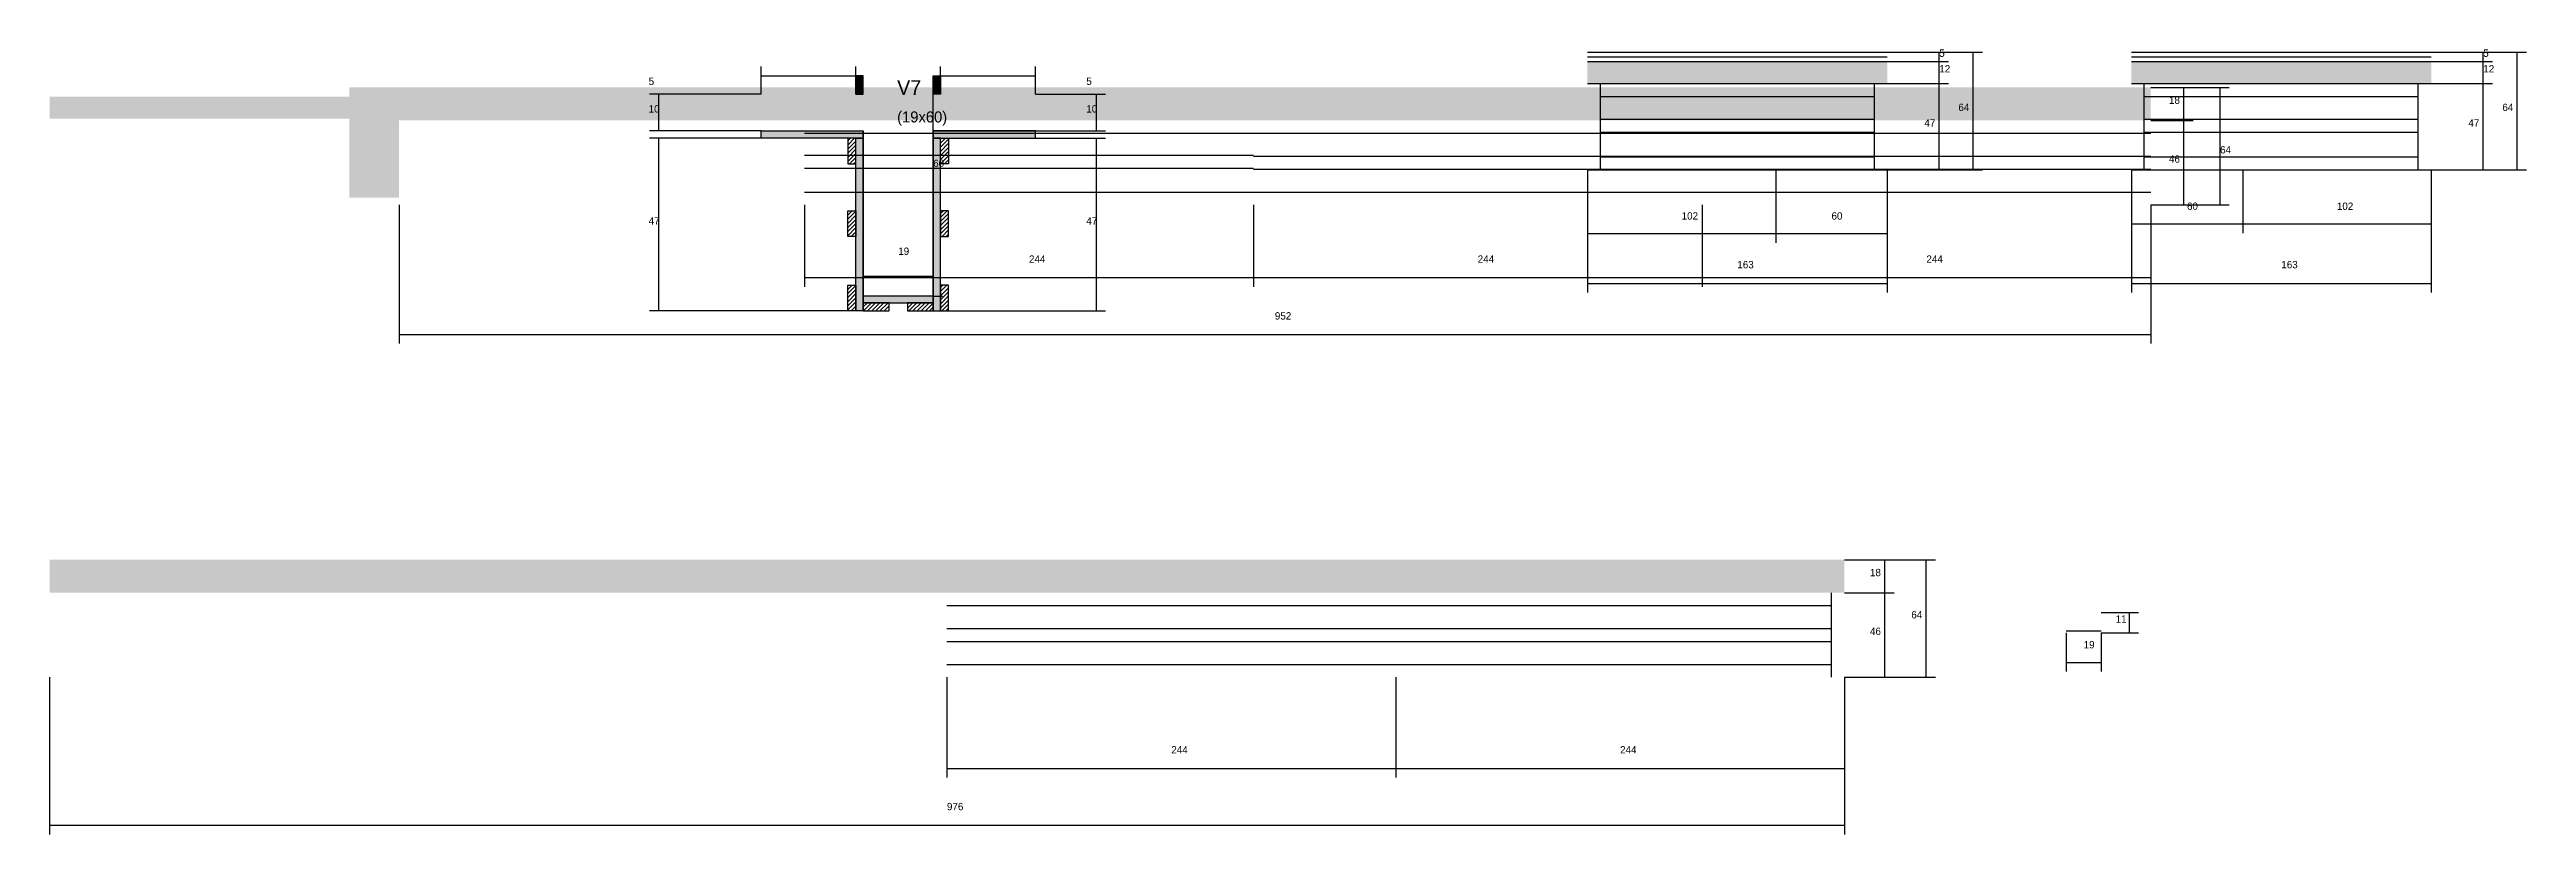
# Model space of a CAD drawing. Header units: metres. Extents: x -65046 to 21926, y -45195 to 1016.
# Drawn here: x 4339 to 5686, y -31198 to -30770 of the extents above; entities that cross this region are included whole.
import ezdxf

# ---------------------------------------------------------------- set-up
doc = ezdxf.new("R2010")
doc.units = ezdxf.units.M
for name, color, linetype in [('COTA', 241, 'Continuous'), ('Hachura', 253, 'Continuous'), ('Madeira', 126, 'Continuous'), ('Painéis', 200, 'Continuous'), ('SARR_2.2x7', 40, 'Continuous'), ('SARR_EDITAR', 141, 'Continuous'), ('Texto Seção', 7, 'Continuous')]:
    doc.layers.add(name, color=color, linetype=linetype)

msp = doc.modelspace()

# ---------------------------------------------------------------- hatches: boundary and pattern name
at = {"layer": 'COTA'}
h = msp.add_hatch(dxfattribs=at)
h.set_pattern_fill('AR-CONC', scale=0.03)
h.paths.add_polyline_path([(5338.4, -30788.8), (5338.4, -30776.8), (5175.4, -30776.8), (5175.4, -30788.8)])
h = msp.add_hatch(dxfattribs=at)
h.set_pattern_fill('AR-CONC', scale=0.03)
h.paths.add_polyline_path([(5634.2, -30788.8), (5634.2, -30776.8), (5471.2, -30776.8), (5471.2, -30788.8)])
h = msp.add_hatch(dxfattribs=at)
h.set_pattern_fill('AR-CONC', scale=0.03)
h.paths.add_polyline_path([(4617.1, -30790.9), (4502.1, -30790.9), (4502.1, -30790.9), (4502.1, -30795.9), (4502.1, -30795.9), (4339.1, -30795.9), (4339.1, -30795.9), (4339.1, -30807.9), (4339.1, -30807.9), (4502.1, -30807.9), (4502.1, -30807.9), (4502.1, -30850.9), (4502.1, -30850.9), (4529.2, -30850.9), (4529.2, -30850.9), (4529.2, -30808.9), (4529.2, -30808.9), (5481.7, -30808.9), (5481.7, -30808.9), (5481.7, -30790.9), (5481.7, -30790.9), (4617.1, -30790.9)])
h = msp.add_hatch(dxfattribs=at)
h.set_pattern_fill('AR-CONC', scale=0.03)
h.paths.add_polyline_path([(4339.1, -31048), (4339.1, -31066), (5315.1, -31066), (5315.1, -31048)])
at = {"layer": 'Hachura'}
h = msp.add_hatch(color=8, dxfattribs=at)
h.dxf.hatch_style = 1
h.paths.add_polyline_path([(4781.6, -30784.6), (4777.6, -30784.6), (4777.6, -30784.6), (4777.6, -30794.6), (4777.6, -30794.6), (4781.6, -30794.6), (4781.6, -30794.6), (4781.6, -30784.6)])
h = msp.add_hatch(color=8, dxfattribs=at)
h.dxf.hatch_style = 1
h.paths.add_polyline_path([(4819.6, -30784.6), (4823.6, -30784.6), (4823.6, -30784.6), (4823.6, -30794.6), (4823.6, -30794.6), (4819.6, -30794.6), (4819.6, -30794.6), (4819.6, -30784.6)])
h = msp.add_hatch(color=8, dxfattribs=at)
h.dxf.hatch_style = 1
h.paths.add_polyline_path([(4726, -30818.6), (4726, -30814.6), (4726, -30814.6), (4781.6, -30814.6), (4781.6, -30814.6), (4781.6, -30818.6), (4781.6, -30818.6), (4726, -30818.6)])
h = msp.add_hatch(color=8, dxfattribs=at)
h.dxf.hatch_style = 1
h.paths.add_polyline_path([(4875.2, -30818.6), (4875.2, -30814.6), (4875.2, -30814.6), (4819.6, -30814.6), (4819.6, -30814.6), (4819.6, -30818.6), (4819.6, -30818.6), (4875.2, -30818.6)])
h = msp.add_hatch(dxfattribs=at)
h.set_pattern_fill('ANSI31', scale=0.5)
h.paths.add_polyline_path([(4777.6, -30818.6), (4773.2, -30818.6), (4773.2, -30818.6), (4773.2, -30832.6), (4773.2, -30832.6), (4777.6, -30832.6), (4777.6, -30832.6), (4777.6, -30818.6)])
h = msp.add_hatch(color=8, dxfattribs=at)
h.dxf.hatch_style = 1
h.paths.add_polyline_path([(4777.6, -30818.6), (4781.6, -30818.6), (4781.6, -30818.6), (4781.6, -30912.6), (4781.6, -30912.6), (4777.6, -30912.6), (4777.6, -30912.6), (4777.6, -30818.6)])
h = msp.add_hatch(color=8, dxfattribs=at)
h.dxf.hatch_style = 1
h.paths.add_polyline_path([(4823.6, -30818.6), (4819.6, -30818.6), (4819.6, -30818.6), (4819.6, -30912.6), (4819.6, -30912.6), (4823.6, -30912.6), (4823.6, -30912.6), (4823.6, -30818.6)])
h = msp.add_hatch(dxfattribs=at)
h.set_pattern_fill('ANSI31', scale=0.5)
h.paths.add_polyline_path([(4823.6, -30818.6), (4828, -30818.6), (4828, -30818.6), (4828, -30832.6), (4828, -30832.6), (4823.6, -30832.6), (4823.6, -30832.6), (4823.6, -30818.6)])
h = msp.add_hatch(dxfattribs=at)
h.set_pattern_fill('ANSI31', scale=0.5)
h.paths.add_polyline_path([(4777.6, -30872.1), (4773.2, -30872.1), (4773.2, -30872.1), (4773.2, -30858.1), (4773.2, -30858.1), (4777.6, -30858.1), (4777.6, -30858.1), (4777.6, -30872.1)])
h = msp.add_hatch(dxfattribs=at)
h.set_pattern_fill('ANSI31', scale=0.5)
h.paths.add_polyline_path([(4823.6, -30872.1), (4828, -30872.1), (4828, -30872.1), (4828, -30858.1), (4828, -30858.1), (4823.6, -30858.1), (4823.6, -30858.1), (4823.6, -30872.1)])
h = msp.add_hatch(dxfattribs=at)
h.set_pattern_fill('ANSI31', scale=0.5)
h.paths.add_polyline_path([(4777.6, -30912.6), (4773.2, -30912.6), (4773.2, -30912.6), (4773.2, -30898.6), (4773.2, -30898.6), (4777.6, -30898.6), (4777.6, -30898.6), (4777.6, -30912.6)])
h = msp.add_hatch(color=8, dxfattribs=at)
h.dxf.hatch_style = 1
h.paths.add_polyline_path([(4819.6, -30908.2), (4819.6, -30904.6), (4819.6, -30904.6), (4781.6, -30904.6), (4781.6, -30904.6), (4781.6, -30908.2), (4781.6, -30908.2), (4819.6, -30908.2)])
h = msp.add_hatch(dxfattribs=at)
h.set_pattern_fill('ANSI31', scale=0.5)
h.paths.add_polyline_path([(4795.6, -30912.6), (4795.6, -30908.2), (4795.6, -30908.2), (4781.6, -30908.2), (4781.6, -30908.2), (4781.6, -30912.6), (4781.6, -30912.6), (4795.6, -30912.6)])
h = msp.add_hatch(dxfattribs=at)
h.set_pattern_fill('ANSI31', scale=0.5)
h.paths.add_polyline_path([(4819.6, -30912.6), (4819.6, -30908.2), (4819.6, -30908.2), (4805.6, -30908.2), (4805.6, -30908.2), (4805.6, -30912.6), (4805.6, -30912.6), (4819.6, -30912.6)])
h = msp.add_hatch(dxfattribs=at)
h.set_pattern_fill('ANSI31', scale=0.5)
h.paths.add_polyline_path([(4823.6, -30912.6), (4828, -30912.6), (4828, -30912.6), (4828, -30898.6), (4828, -30898.6), (4823.6, -30898.6), (4823.6, -30898.6), (4823.6, -30912.6)])

# ---------------------------------------------------------------- linework, layer by layer
at = {"layer": 'COTA'}
for p, q in [((5338.4, -30771.8), (5390.2, -30771.8)), ((5338.4, -30771.8), (5371.7, -30771.8)), ((5366.7, -30776.8), (5366.7, -30771.8)), ((5385.2, -30835.8), (5385.2, -30771.8)), ((5634.2, -30771.8), (5686, -30771.8)), ((5634.2, -30771.8), (5667.5, -30771.8)), ((5662.5, -30776.8), (5662.5, -30771.8)), ((5681, -30835.8), (5681, -30771.8)), ((4726, -30794.6), (4726, -30779.6)), ((4726, -30784.6), (4777.6, -30784.6)), ((4777.6, -30784.6), (4777.6, -30779.6)), ((4819.6, -30904.6), (4819.6, -30784.6)), ((4819.6, -30784.6), (4824.6, -30784.6)), ((4823.6, -30784.6), (4823.6, -30779.6)), ((4823.6, -30784.6), (4875.2, -30784.6)), ((4875.2, -30794.6), (4875.2, -30779.6)), ((5338.4, -30776.8), (5371.7, -30776.8)), ((5338.4, -30776.8), (5371.7, -30776.8)), ((5338.4, -30788.8), (5371.7, -30788.8)), ((5338.4, -30788.8), (5371.7, -30788.8)), ((5366.7, -30788.8), (5366.7, -30776.8)), ((5366.7, -30835.8), (5366.7, -30788.8)), ((5634.2, -30776.8), (5667.5, -30776.8)), ((5634.2, -30776.8), (5667.5, -30776.8)), ((5634.2, -30788.8), (5667.5, -30788.8)), ((5634.2, -30788.8), (5667.5, -30788.8)), ((5662.5, -30788.8), (5662.5, -30776.8)), ((5662.5, -30835.8), (5662.5, -30788.8)), ((4726, -30794.6), (4665.4, -30794.6)), ((4670.4, -30814.6), (4670.4, -30794.6)), ((4875.2, -30794.6), (4913.4, -30794.6)), ((4908.4, -30814.6), (4908.4, -30794.6)), ((5481.7, -30790.9), (5504.7, -30790.9)), ((5481.7, -30790.9), (5524.4, -30790.9)), ((5499.7, -30808.9), (5499.7, -30790.9)), ((5519.4, -30854.9), (5519.4, -30790.9)), ((4726, -30814.6), (4665.4, -30814.6)), ((4875.2, -30814.6), (4913.4, -30814.6)), ((5481.7, -30808.9), (5504.7, -30808.9)), ((5481.7, -30808.9), (5504.7, -30808.9)), ((5499.7, -30854.9), (5499.7, -30808.9)), ((4726, -30818.6), (4665.4, -30818.6)), ((4670.4, -30912.6), (4670.4, -30818.6)), ((4875.2, -30818.6), (4913.4, -30818.6)), ((4908.4, -30912.6), (4908.4, -30818.6)), ((5175.4, -30835.8), (5175.4, -30902.6)), ((5175.4, -30835.8), (5175.4, -30875.5)), ((5277.9, -30835.8), (5277.9, -30875.5)), ((5277.9, -30835.8), (5277.9, -30875.5)), ((5338.4, -30835.8), (5338.4, -30902.6)), ((5338.4, -30835.8), (5371.7, -30835.8)), ((5338.4, -30835.8), (5390.2, -30835.8)), ((5338.4, -30835.8), (5338.4, -30875.5)), ((5471.2, -30835.8), (5471.2, -30902.6)), ((5471.2, -30835.8), (5471.2, -30870.2)), ((5531.7, -30835.8), (5531.7, -30870.2)), ((5531.7, -30835.8), (5531.7, -30870.2)), ((5634.2, -30835.8), (5634.2, -30902.6)), ((5634.2, -30835.8), (5667.5, -30835.8)), ((5634.2, -30835.8), (5686, -30835.8)), ((5634.2, -30835.8), (5634.2, -30870.2)), ((4529.2, -30854.9), (4529.2, -30930.4)), ((4749.7, -30854.9), (4749.7, -30899.4)), ((4993.7, -30854.9), (4993.7, -30899.4)), ((4993.7, -30854.9), (4993.7, -30899.4)), ((5237.7, -30854.9), (5237.7, -30899.4)), ((5237.7, -30854.9), (5237.7, -30899.4)), ((5481.7, -30854.9), (5504.7, -30854.9)), ((5481.7, -30854.9), (5524.4, -30854.9)), ((5481.7, -30854.9), (5481.7, -30899.4)), ((5481.7, -30854.9), (5481.7, -30930.4)), ((5175.4, -30870.5), (5277.9, -30870.5)), ((5277.9, -30870.5), (5338.4, -30870.5)), ((5471.2, -30865.2), (5531.7, -30865.2)), ((5531.7, -30865.2), (5634.2, -30865.2)), ((4749.7, -30894.4), (4993.7, -30894.4)), ((4781.6, -30904.6), (4781.6, -30888.6)), ((4781.6, -30893.6), (4819.6, -30893.6)), ((4819.6, -30904.6), (4819.6, -30888.6)), ((4993.7, -30894.4), (5237.7, -30894.4)), ((5175.4, -30897.6), (5338.4, -30897.6)), ((5237.7, -30894.4), (5481.7, -30894.4)), ((5471.2, -30897.6), (5634.2, -30897.6)), ((4819.6, -30904.6), (4824.6, -30904.6)), ((4773.2, -30912.6), (4665.4, -30912.6)), ((4828, -30912.6), (4913.4, -30912.6)), ((4529.2, -30925.4), (5481.7, -30925.4)), ((5315.1, -31048), (5342.1, -31048)), ((5315.1, -31048), (5364.6, -31048)), ((5337.1, -31066), (5337.1, -31048)), ((5359.6, -31112), (5359.6, -31048)), ((5315.1, -31066), (5342.1, -31066)), ((5315.1, -31066), (5342.1, -31066)), ((5337.1, -31112), (5337.1, -31066)), ((5454.7, -31076.8), (5475.1, -31076.8)), ((5470.1, -31087.8), (5470.1, -31076.8)), ((5435.7, -31087.8), (5435.7, -31108.9)), ((5454.7, -31087.8), (5454.7, -31108.9)), ((5454.7, -31087.8), (5475.1, -31087.8)), ((4339.1, -31112), (4339.1, -31197.6)), ((4827.1, -31112), (4827.1, -31166.6)), ((5071.1, -31112), (5071.1, -31166.6)), ((5071.1, -31112), (5071.1, -31166.6)), ((5315.1, -31112), (5342.1, -31112)), ((5315.1, -31112), (5364.6, -31112)), ((5315.1, -31112), (5315.1, -31166.6)), ((5315.1, -31112), (5315.1, -31197.6)), ((5435.7, -31103.9), (5454.7, -31103.9)), ((4827.1, -31161.6), (5071.1, -31161.6)), ((5071.1, -31161.6), (5315.1, -31161.6)), ((4339.1, -31192.6), (5315.1, -31192.6))]:
    msp.add_line(p, q, dxfattribs=at)
at = {"layer": 'Madeira'}
for points in [[(4777.6, -30818.6), (4773.2, -30818.6), (4773.2, -30832.6), (4777.6, -30832.6)], [(4823.6, -30818.6), (4828, -30818.6), (4828, -30832.6), (4823.6, -30832.6)], [(4777.6, -30872.1), (4773.2, -30872.1), (4773.2, -30858.1), (4777.6, -30858.1)], [(4823.6, -30872.1), (4828, -30872.1), (4828, -30858.1), (4823.6, -30858.1)], [(4777.6, -30912.6), (4773.2, -30912.6), (4773.2, -30898.6), (4777.6, -30898.6)], [(4795.6, -30912.6), (4795.6, -30908.2), (4781.6, -30908.2), (4781.6, -30912.6)], [(4819.6, -30912.6), (4819.6, -30908.2), (4805.6, -30908.2), (4805.6, -30912.6)], [(4823.6, -30912.6), (4828, -30912.6), (4828, -30898.6), (4823.6, -30898.6)]]:
    msp.add_lwpolyline(points, close=True, dxfattribs=at)
at = {"layer": 'Painéis'}
for p, q in [((5175.4, -30771.8), (5338.4, -30771.8)), ((5471.2, -30771.8), (5634.2, -30771.8)), ((4777.6, -30794.6), (4777.6, -30784.6)), ((4823.6, -30794.6), (4823.6, -30784.6)), ((5175.4, -30776.8), (5338.4, -30776.8)), ((5175.4, -30788.8), (5338.4, -30788.8)), ((5471.2, -30776.8), (5634.2, -30776.8)), ((5471.2, -30788.8), (5634.2, -30788.8)), ((4726, -30814.6), (4781.6, -30814.6)), ((4726, -30818.6), (4726, -30814.6)), ((4781.6, -30818.6), (4781.6, -30814.6)), ((4819.6, -30814.6), (4875.2, -30814.6)), ((4819.6, -30818.6), (4819.6, -30814.6)), ((4875.2, -30818.6), (4875.2, -30814.6)), ((4781.6, -30912.6), (4781.6, -30818.6)), ((4819.6, -30912.6), (4819.6, -30818.6)), ((5175.4, -30835.8), (5338.4, -30835.8)), ((5471.2, -30835.8), (5634.2, -30835.8))]:
    msp.add_line(p, q, dxfattribs=at)
for points in [[(4781.6, -30784.6), (4777.6, -30784.6), (4777.6, -30794.6), (4781.6, -30794.6)], [(4819.6, -30784.6), (4823.6, -30784.6), (4823.6, -30794.6), (4819.6, -30794.6)], [(4726, -30818.6), (4726, -30814.6), (4781.6, -30814.6), (4781.6, -30818.6)], [(4875.2, -30818.6), (4875.2, -30814.6), (4819.6, -30814.6), (4819.6, -30818.6)], [(4777.6, -30818.6), (4781.6, -30818.6), (4781.6, -30912.6), (4777.6, -30912.6)], [(4823.6, -30818.6), (4819.6, -30818.6), (4819.6, -30912.6), (4823.6, -30912.6)], [(4819.6, -30908.2), (4819.6, -30904.6), (4781.6, -30904.6), (4781.6, -30908.2)]]:
    msp.add_lwpolyline(points, close=True, dxfattribs=at)
at = {"layer": 'SARR_2.2x7'}
for p, q in [((5182.4, -30835.8), (5182.4, -30788.8)), ((5331.4, -30835.8), (5331.4, -30788.8)), ((5478.2, -30835.8), (5478.2, -30788.8)), ((5627.2, -30835.8), (5627.2, -30788.8)), ((5182.4, -30795.8), (5277.9, -30795.8)), ((5277.9, -30795.8), (5331.4, -30795.8)), ((5478.2, -30795.8), (5531.7, -30795.8)), ((5531.7, -30795.8), (5627.2, -30795.8)), ((4749.7, -30815.9), (4993.7, -30815.9)), ((4993.7, -30815.9), (5237.7, -30815.9)), ((5182.4, -30808.3), (5277.9, -30808.3)), ((5182.4, -30815.3), (5277.9, -30815.3)), ((5237.7, -30815.9), (5481.7, -30815.9)), ((5277.9, -30808.3), (5331.4, -30808.3)), ((5277.9, -30815.3), (5331.4, -30815.3)), ((5478.2, -30808.3), (5531.7, -30808.3)), ((5478.2, -30815.3), (5531.7, -30815.3)), ((5531.7, -30808.3), (5627.2, -30808.3)), ((5531.7, -30815.3), (5627.2, -30815.3)), ((4749.7, -30827.9), (4993.7, -30827.9)), ((4993.7, -30828.4), (5237.7, -30828.4)), ((5182.4, -30828.8), (5277.9, -30828.8)), ((5237.7, -30828.4), (5481.7, -30828.4)), ((5277.9, -30828.8), (5331.4, -30828.8)), ((5478.2, -30828.8), (5531.7, -30828.8)), ((5531.7, -30828.8), (5627.2, -30828.8)), ((4749.7, -30834.9), (4993.7, -30834.9)), ((4993.7, -30835.4), (5237.7, -30835.4)), ((5237.7, -30835.4), (5481.7, -30835.4)), ((4749.7, -30847.9), (4993.7, -30847.9)), ((4993.7, -30847.9), (5237.7, -30847.9)), ((5237.7, -30847.9), (5481.7, -30847.9)), ((5308.1, -31112), (5308.1, -31066)), ((4827.1, -31073), (5071.1, -31073)), ((4827.1, -31085.5), (5071.1, -31085.5)), ((5071.1, -31073), (5308.1, -31073)), ((5071.1, -31085.5), (5308.1, -31085.5)), ((4827.1, -31092.5), (5071.1, -31092.5)), ((5071.1, -31092.5), (5308.1, -31092.5)), ((5435.7, -31086.8), (5454.7, -31086.8)), ((4827.1, -31105), (5071.1, -31105)), ((5071.1, -31105), (5308.1, -31105))]:
    msp.add_line(p, q, dxfattribs=at)
at = {"layer": 'SARR_EDITAR'}
for p, q in [((5175.4, -30774.3), (5277.9, -30774.3)), ((5277.9, -30774.3), (5338.4, -30774.3)), ((5471.2, -30774.3), (5531.7, -30774.3)), ((5531.7, -30774.3), (5634.2, -30774.3))]:
    msp.add_line(p, q, dxfattribs=at)

# ---------------------------------------------------------------- texts
at = {"layer": 'COTA'}
for s, p in [('5', (5366.7, -30774.3)), ('5', (5662.5, -30774.3)), ('5', (4664.9, -30789.6)), ('5', (4902.9, -30789.6)), ('12', (5366.7, -30782.8)), ('12', (5662.5, -30782.8)), ('10', (4664.9, -30804.6)), ('10', (4902.9, -30804.6)), ('64', (5377.1, -30803.8)), ('18', (5491.6, -30799.9)), ('64', (5672.9, -30803.8)), ('47', (5358.6, -30812.3)), ('47', (5654.4, -30812.3)), ('60', (4819.6, -30834.3)), ('46', (5491.6, -30831.9)), ('64', (5519.4, -30826.9)), ('60', (5501.4, -30857.6)), ('102', (5582.9, -30857.6)), ('47', (4664.9, -30865.6)), ('47', (4902.9, -30865.6)), ('102', (5226.6, -30862.9)), ('60', (5308.1, -30862.9)), ('19', (4800.6, -30882.1)), ('244', (4871.7, -30886.4)), ('244', (5115.7, -30886.4)), ('244', (5359.7, -30886.4)), ('163', (5256.9, -30889.4)), ('163', (5552.7, -30889.4)), ('952', (5005.4, -30917.3)), ('18', (5329, -31057)), ('46', (5329, -31089)), ('64', (5351.5, -31080)), ('11', (5462.6, -31082.3)), ('19', (5445.2, -31096.3)), ('244', (4949.1, -31153.5)), ('244', (5193.1, -31153.5)), ('976', (4827.1, -31184.4))]:
    msp.add_text(s, height=4, dxfattribs=at).set_placement(p)
at = {"layer": 'Texto Seção'}
for s, height, p in [('V7', 8, (4800, -30795)), ('(19x60)', 6, (4800, -30810))]:
    msp.add_text(s, height=height, dxfattribs=at).set_placement(p)

doc.saveas('drawing.dxf')
